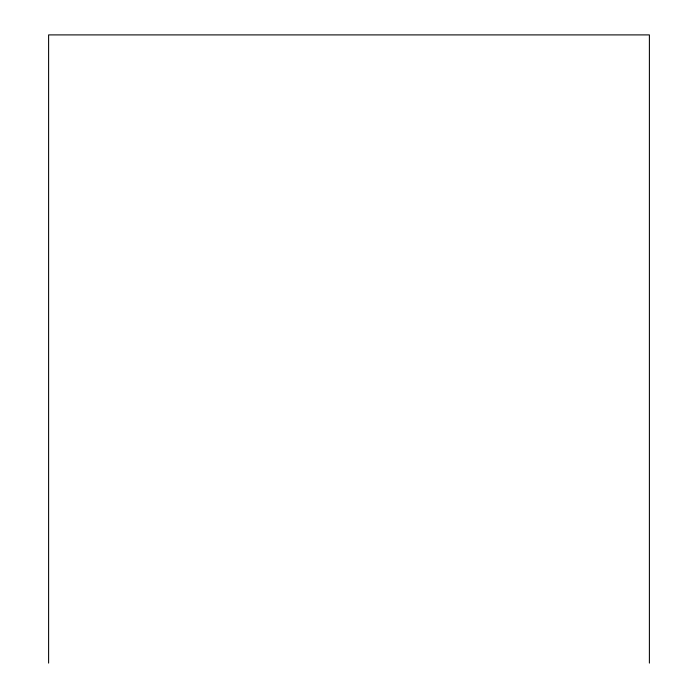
<?xml version="1.0" encoding="UTF-8"?>
<svg xmlns="http://www.w3.org/2000/svg" width="698" height="698" viewBox="0 0 698 698"><rect width="100%" height="100%" fill="white"/><g stroke="black" fill="none" stroke-linecap="round" stroke-linejoin="round"><path stroke-width="1.05" d="M649.393 663.1L649.393 34.9L48.607 34.9L48.607 663.1"/></g></svg>
